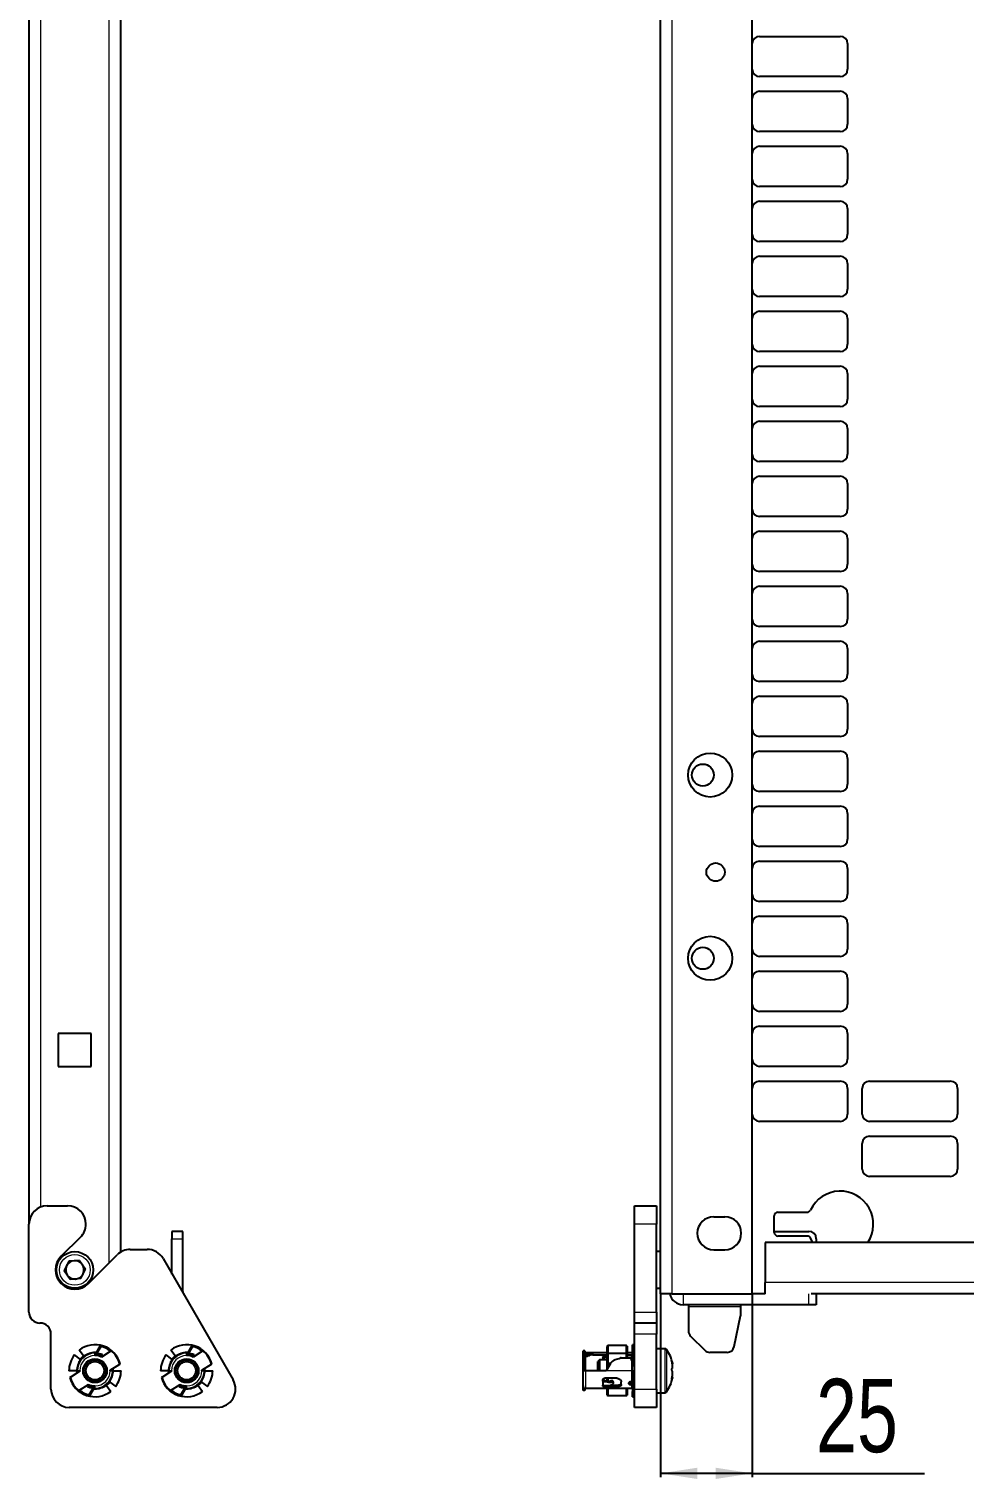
# Model space of a CAD drawing. Header units: millimetres. Extents: x -408 to 642, y 148 to 1992.
# Drawn here: x 119.4 to 374.7, y 322.5 to 718.1 of the extents above; entities that cross this region are included whole.
import ezdxf

# ---------------------------------------------------------------- set-up
doc = ezdxf.new("R2010")
doc.units = ezdxf.units.MM
doc.layers.add('FORMAT', color=7, linetype='Continuous')
doc.styles.add('SLDTEXTSTYLE0', font='TXT', dxfattribs={"width": 0.75})
doc.dimstyles.new('SLDDIMSTYLE0', dxfattribs={"dimtxt": 20, "dimasz": 10, "dimexe": 0, "dimexo": 0.0625, "dimgap": 5, "dimtad": 2, "dimdec": 1, "dimrnd": 1e-09, "dimzin": 12, "dimdsep": 46, "dimtxsty": 'SLDTEXTSTYLE0', "dimsah": 1, "dimcen": 0.09, "dimadec": 0, "dimazin": 3, "dimtfac": 1, "dimtofl": 0, "dimtmove": 0, "dimatfit": 3, "dimfxl": 0, "dimfrac": 2, "dimtolj": 1, "dimtzin": 12, "dimarcsym": 0})

# ---------------------------------------------------------------- blocks, each defined once
blk = doc.blocks.new('_D_7')
at = {"layer": 'FORMAT'}
for p, q in [((291.7, 373.04), (291.7, 323.05)), ((316.7, 373.04), (316.7, 323.05)), ((316.7, 324.05), (291.7, 324.05)), ((316.7, 324.05), (363.66, 324.05))]:
    blk.add_line(p, q, dxfattribs=at)
for points in [[(291.7, 324.05), (301.7, 322.51), (301.7, 325.59)], [(316.7, 324.05), (306.7, 325.59), (306.7, 322.51)]]:
    blk.add_solid(points, dxfattribs=at)
at = {"layer": 'FORMAT', "insert": (334.1, 349.83), "char_height": 20, "attachment_point": 1, "style": 'SLDTEXTSTYLE0'}
blk.add_mtext('25', dxfattribs=at)

msp = doc.modelspace()

# ---------------------------------------------------------------- linework, layer by layer
at = {"color": 8, "linetype": 'Continuous', "lineweight": 18}
for p, q in [((122.54, 1856.05), (122.54, 396.68)), ((141.34, 381.53), (141.34, 1856.05)), ((294.8, 373.05), (294.8, 1826.85)), ((290.55, 392.05), (284.55, 392.05)), ((158.44, 388.05), (161.44, 388.05)), ((549.2, 376.14), (320.2, 376.14)), ((161.2, 373.65), (161.44, 373.65)), ((297.8, 373.05), (297.8, 370.05)), ((332.15, 370.05), (332.15, 373.04)), ((284.55, 368.05), (290.55, 368.05)), ((313.45, 369.45), (299.3, 369.45)), ((290.55, 362.05), (284.55, 362.05)), ((283.85, 355.5), (283.85, 356.4)), ((292.88, 358.05), (292.88, 355.61)), ((293.32, 357.82), (293.32, 355.48)), ((271.25, 355.8), (271.25, 352.05)), ((271.25, 352.05), (271.25, 347.2)), ((283.85, 352.05), (276.85, 352.05)), ((283.85, 349.1), (283.85, 352.05)), ((292.88, 355.61), (292.88, 346.05)), ((293.32, 355.48), (293.32, 346.28)), ((276.45, 348.11), (276.45, 347.66)), ((279.75, 347.66), (279.75, 348.11)), ((283.6, 348.6), (283.6, 348.2)), ((283.85, 347.2), (283.85, 348.2)), ((284.55, 347.05), (290.55, 347.05))]:
    msp.add_line(p, q, dxfattribs=at)
at = {"color": 7, "linetype": 'Continuous', "lineweight": 25}
for p, q in [((144.44, 1856.05), (144.44, 384.43)), ((291.7, 373.05), (291.7, 1856.05)), ((119.44, 1826.85), (119.44, 392.05)), ((316.7, 373.05), (316.7, 1826.85)), ((318.7, 716.05), (340.7, 716.05)), ((342.7, 714.05), (342.7, 707.05)), ((340.7, 705.05), (318.7, 705.05)), ((318.7, 701.05), (340.7, 701.05)), ((342.7, 699.05), (342.7, 692.05)), ((340.7, 690.05), (318.7, 690.05)), ((318.7, 686.05), (340.7, 686.05)), ((342.7, 684.05), (342.7, 677.05)), ((340.7, 675.05), (318.7, 675.05)), ((318.7, 671.05), (340.7, 671.05)), ((342.7, 669.05), (342.7, 662.05)), ((340.7, 660.05), (318.7, 660.05)), ((318.7, 656.05), (340.7, 656.05)), ((342.7, 654.05), (342.7, 647.05)), ((340.7, 645.05), (318.7, 645.05)), ((318.7, 641.05), (340.7, 641.05)), ((342.7, 639.05), (342.7, 632.05)), ((340.7, 630.05), (318.7, 630.05)), ((318.7, 626.05), (340.7, 626.05)), ((342.7, 624.05), (342.7, 617.05)), ((340.7, 615.05), (318.7, 615.05)), ((318.7, 611.05), (340.7, 611.05)), ((342.7, 609.05), (342.7, 602.05)), ((340.7, 600.05), (318.7, 600.05)), ((318.7, 596.05), (340.7, 596.05)), ((342.7, 594.05), (342.7, 587.05)), ((340.7, 585.05), (318.7, 585.05)), ((318.7, 581.05), (340.7, 581.05)), ((342.7, 579.05), (342.7, 572.05)), ((340.7, 570.05), (318.7, 570.05)), ((318.7, 566.05), (340.7, 566.05)), ((342.7, 564.05), (342.7, 557.05)), ((340.7, 555.05), (318.7, 555.05)), ((318.7, 551.05), (340.7, 551.05)), ((342.7, 549.05), (342.7, 542.05)), ((340.7, 540.05), (318.7, 540.05)), ((318.7, 536.05), (340.7, 536.05)), ((342.7, 534.05), (342.7, 527.05)), ((340.7, 525.05), (318.7, 525.05)), ((318.7, 521.05), (340.7, 521.05)), ((342.7, 519.05), (342.7, 512.05)), ((340.7, 510.05), (318.7, 510.05)), ((318.7, 506.05), (340.7, 506.05)), ((342.7, 504.05), (342.7, 497.05)), ((340.7, 495.05), (318.7, 495.05)), ((318.7, 491.05), (340.7, 491.05)), ((342.7, 489.05), (342.7, 482.05)), ((340.7, 480.05), (318.7, 480.05)), ((318.7, 476.05), (340.7, 476.05)), ((342.7, 474.05), (342.7, 467.05)), ((340.7, 465.05), (318.7, 465.05)), ((318.7, 461.05), (340.7, 461.05)), ((342.7, 459.05), (342.7, 452.05)), ((340.7, 450.05), (318.7, 450.05)), ((136.44, 444.05), (127.44, 444.05)), ((127.44, 444.05), (127.44, 435.05)), ((136.44, 435.05), (136.44, 444.05)), ((318.7, 446.05), (340.7, 446.05)), ((342.7, 444.05), (342.7, 437.05)), ((127.44, 435.05), (136.44, 435.05)), ((340.7, 435.05), (318.7, 435.05)), ((318.7, 431.05), (340.7, 431.05)), ((342.7, 429.05), (342.7, 422.05)), ((346.7, 422.05), (346.7, 429.05)), ((348.7, 431.05), (370.7, 431.05)), ((372.7, 429.05), (372.7, 422.05)), ((340.7, 420.05), (318.7, 420.05)), ((370.7, 420.05), (348.7, 420.05)), ((348.7, 416.05), (370.7, 416.05)), ((346.7, 407.05), (346.7, 414.05)), ((372.7, 414.05), (372.7, 407.05)), ((370.7, 405.05), (348.7, 405.05)), ((124.44, 397.05), (129.94, 397.05)), ((284.55, 397.05), (290.55, 397.05)), ((284.55, 392.05), (284.55, 397.05)), ((290.55, 397.05), (290.55, 392.05)), ((119.44, 368.05), (119.44, 392.05)), ((134.94, 392.05), (134.94, 392.05)), ((284.55, 368.05), (284.55, 392.05)), ((290.55, 368.05), (290.55, 392.05)), ((306.2, 394.05), (309.2, 394.05)), ((322.7, 389.79), (322.7, 394.29)), ((323.7, 395.29), (331.65, 395.29)), ((133.48, 388.51), (128.23, 383.26)), ((161.44, 390.05), (158.44, 390.05)), ((158.44, 390.05), (158.44, 388.05)), ((158.44, 378.42), (158.44, 388.05)), ((161.44, 388.05), (161.44, 390.05)), ((161.44, 373.65), (161.44, 388.05)), ((322.7, 390.05), (332.15, 390.05)), ((331.65, 388.79), (323.7, 388.79)), ((333.22, 387.04), (332.56, 388.22)), ((334.15, 388.05), (334.15, 387.04)), ((135.66, 375.84), (143.51, 383.7)), ((147.05, 385.16), (151.67, 385.16)), ((291.7, 384.55), (290.55, 384.55)), ((306.2, 385.05), (309.2, 385.05)), ((320.2, 387.04), (320.2, 376.14)), ((549.2, 387.04), (320.2, 387.04)), ((130.31, 381.93), (129.07, 379.32)), ((133.18, 382.16), (130.31, 381.93)), ((133.18, 382.16), (134.82, 379.78)), ((133.58, 377.17), (134.82, 379.78)), ((156, 382.66), (175.11, 349.55)), ((130.7, 376.94), (129.07, 379.32)), ((133.58, 377.17), (130.7, 376.94)), ((320.2, 373.04), (320.2, 376.14)), ((161.44, 373.65), (161.42, 373.26)), ((290.55, 374.55), (291.7, 374.55)), ((294.8, 373.05), (291.7, 373.05)), ((294.8, 373.05), (316.7, 373.05)), ((320.2, 373.05), (316.7, 373.05)), ((536.13, 373.04), (332.78, 373.04)), ((334.15, 373.04), (334.15, 370.05)), ((284.55, 365.05), (284.55, 368.05)), ((290.55, 368.05), (290.55, 365.05)), ((332.15, 370.05), (297.8, 370.05)), ((299.3, 370.05), (299.3, 369.45)), ((299.3, 369.45), (299.3, 362.88)), ((313.45, 370.05), (313.45, 369.45)), ((313.45, 369.45), (313.45, 367.05)), ((334.15, 370.05), (332.15, 370.05)), ((290.55, 365.05), (284.55, 365.05)), ((284.55, 362.05), (284.55, 365.05)), ((290.55, 365.05), (290.55, 362.05)), ((311.78, 358.66), (313.45, 367.05)), ((125.44, 347.05), (125.44, 362.05)), ((284.55, 347.05), (284.55, 362.05)), ((290.55, 347.05), (290.55, 362.05)), ((299.89, 361.46), (303.72, 357.64)), ((133.39, 355.16), (131.81, 356.37)), ((134.33, 356.11), (133.12, 357.68)), ((134.28, 356.09), (133.4, 355.22)), ((137.44, 357.1), (137.44, 356.9)), ((137.44, 357.1), (137.87, 357.08)), ((137.44, 356.9), (137.44, 356.2)), ((137.44, 356.35), (137.47, 356.4)), ((137.69, 356.37), (137.59, 356.2)), ((137.74, 356.86), (138.91, 358.89)), ((139.01, 358.67), (137.95, 356.83)), ((138.91, 358.89), (139.01, 358.67)), ((141.86, 357.48), (139.25, 355.79)), ((139.49, 356.45), (139.28, 355.99)), ((158.39, 355.16), (156.81, 356.37)), ((159.33, 356.11), (158.12, 357.68)), ((159.28, 356.09), (158.4, 355.22)), ((162.44, 357.1), (162.44, 356.9)), ((162.44, 357.1), (162.87, 357.08)), ((162.44, 356.9), (162.44, 356.2)), ((162.44, 356.35), (162.47, 356.4)), ((162.69, 356.37), (162.59, 356.2)), ((162.74, 356.86), (163.91, 358.89)), ((164.01, 358.67), (162.95, 356.83)), ((163.91, 358.89), (164.01, 358.67)), ((166.86, 357.48), (164.25, 355.79)), ((164.49, 356.45), (164.28, 355.99)), ((271.05, 357.48), (270.55, 357.48)), ((270.55, 353.88), (270.55, 357.48)), ((271.05, 357.48), (271.05, 353.88)), ((273.25, 356.9), (271.25, 356.9)), ((271.75, 356.45), (271.25, 356.45)), ((271.25, 356.45), (271.25, 355.99)), ((271.25, 355.99), (271.75, 355.99)), ((271.75, 355.99), (271.75, 356.45)), ((273.25, 356.4), (273.25, 356.9)), ((277.15, 356.9), (273.25, 356.9)), ((273.25, 356.4), (277.15, 356.4)), ((276.45, 355.99), (277.15, 355.99)), ((277.27, 358.89), (277.15, 358.67)), ((277.15, 356.72), (277.15, 358.67)), ((277.27, 356.74), (277.15, 356.72)), ((277.15, 354.05), (277.15, 356.72)), ((277.27, 358.89), (277.27, 356.74)), ((282.35, 358.89), (277.27, 358.89)), ((282.35, 356.74), (277.27, 356.74)), ((277.27, 356.74), (277.27, 354.05)), ((282.35, 356.74), (282.35, 358.89)), ((282.55, 358.76), (282.35, 358.89)), ((282.55, 356.73), (282.35, 356.74)), ((282.35, 355.55), (282.35, 356.74)), ((282.55, 358.76), (282.55, 356.73)), ((283.85, 356.9), (282.55, 356.9)), ((282.55, 356.73), (282.55, 355.55)), ((282.55, 356.4), (283.85, 356.4)), ((283.75, 356.2), (282.55, 356.2)), ((283.75, 356.2), (283.75, 355.17)), ((284.55, 359.15), (284.05, 359.15)), ((284.05, 353.89), (284.05, 359.15)), ((292.88, 358.05), (290.55, 358.05)), ((309.81, 357.05), (305.13, 357.05)), ((132.39, 352.05), (130.34, 352.05)), ((132.39, 352.05), (132.59, 352.05)), ((132.59, 352.05), (133.29, 352.05)), ((132.59, 351.46), (132.59, 352.05)), ((133.09, 352.05), (133.09, 351.79)), ((141.59, 352.18), (144.2, 353.88)), ((142.29, 352.05), (141.59, 352.05)), ((141.79, 352.05), (141.79, 352.31)), ((142.29, 352.64), (142.29, 352.05)), ((142.49, 352.05), (142.29, 352.05)), ((142.49, 352.05), (144.54, 352.05)), ((144.16, 353.85), (144.3, 353.89)), ((157.39, 352.05), (155.34, 352.05)), ((157.39, 352.05), (157.59, 352.05)), ((157.59, 352.05), (158.29, 352.05)), ((157.59, 351.46), (157.59, 352.05)), ((158.09, 352.05), (158.09, 351.79)), ((166.59, 352.18), (169.2, 353.88)), ((167.29, 352.05), (166.59, 352.05)), ((166.79, 352.05), (166.79, 352.31)), ((167.29, 352.64), (167.29, 352.05)), ((167.49, 352.05), (167.29, 352.05)), ((167.49, 352.05), (169.54, 352.05)), ((169.16, 353.85), (169.3, 353.89)), ((271.05, 353.88), (270.55, 353.88)), ((270.55, 352.18), (270.55, 353.88)), ((271.05, 352.18), (270.55, 352.18)), ((270.55, 352.05), (270.55, 352.18)), ((271.25, 352.05), (270.55, 352.05)), ((270.55, 347.9), (270.55, 352.05)), ((271.05, 353.88), (271.05, 352.18)), ((271.05, 352.18), (271.05, 352.05)), ((276.85, 352.05), (271.25, 352.05)), ((275.05, 355.05), (274.55, 354.55)), ((274.55, 352.05), (274.55, 354.55)), ((277.15, 355.05), (275.05, 355.05)), ((275.05, 355.05), (275.05, 352.05)), ((275.95, 355.76), (275.95, 355.59)), ((275.95, 355.59), (277.15, 355.71)), ((275.95, 355.59), (275.95, 355.05)), ((278.01, 354.05), (276.85, 352.05)), ((277.27, 354.05), (277.15, 354.05)), ((277.15, 352.57), (277.15, 354.05)), ((278.01, 354.05), (277.27, 354.05)), ((277.27, 354.05), (277.27, 352.77)), ((280.95, 355.55), (283.1, 355.55)), ((283.75, 355.5), (283.85, 355.5)), ((284.05, 355.05), (283.81, 355.05)), ((283.85, 354.8), (283.85, 352.05)), ((284.05, 353.49), (283.85, 353.5)), ((284.05, 352.05), (283.85, 352.05)), ((284.05, 353.89), (284.55, 353.89)), ((284.05, 353.36), (284.05, 353.89)), ((284.55, 353.36), (284.05, 353.36)), ((284.05, 347.73), (284.05, 352.05)), ((284.05, 352.05), (284.55, 352.05)), ((130.72, 350.25), (130.59, 350.21)), ((133.3, 351.92), (130.69, 350.23)), ((133.03, 346.62), (135.64, 348.31)), ((135.39, 347.66), (135.61, 348.11)), ((140.61, 348.01), (141.48, 348.88)), ((141.5, 348.94), (143.08, 347.73)), ((155.72, 350.25), (155.59, 350.21)), ((158.3, 351.92), (155.69, 350.23)), ((158.03, 346.62), (160.64, 348.31)), ((160.39, 347.66), (160.61, 348.11)), ((165.61, 348.01), (166.48, 348.88)), ((166.5, 348.94), (168.08, 347.73)), ((275.95, 349.23), (275.95, 349.56)), ((275.95, 349.23), (275.95, 348.1)), ((275.95, 347.89), (275.95, 348.1)), ((279.75, 350), (276.45, 350)), ((277.15, 349.28), (277.15, 350)), ((277.27, 350), (277.27, 349.23)), ((278.03, 348.11), (279.75, 348.11)), ((278.84, 349), (278.6, 349.29)), ((278.88, 348.86), (278.88, 348.83)), ((280.95, 348.3), (280.95, 348.98)), ((283.05, 348.56), (283.05, 348.68)), ((283.6, 349.1), (283.85, 349.1)), ((283.6, 348.6), (283.85, 348.6)), ((283.6, 348.2), (283.85, 348.2)), ((283.75, 349.1), (283.75, 348.6)), ((283.75, 349.05), (284.01, 349.05)), ((135.88, 345.43), (136.94, 347.27)), ((135.88, 345.43), (135.98, 345.21)), ((137.15, 347.24), (135.98, 345.21)), ((137.44, 347), (137.02, 347.02)), ((137.2, 347.73), (137.3, 347.9)), ((137.44, 347.75), (137.42, 347.7)), ((137.44, 347.2), (137.44, 347.9)), ((137.44, 347), (137.44, 347.2)), ((140.56, 347.99), (141.77, 346.42)), ((160.88, 345.43), (161.94, 347.27)), ((160.88, 345.43), (160.98, 345.21)), ((162.15, 347.24), (160.98, 345.21)), ((162.44, 347), (162.02, 347.02)), ((162.2, 347.73), (162.3, 347.9)), ((162.44, 347.75), (162.42, 347.7)), ((162.44, 347.2), (162.44, 347.9)), ((162.44, 347), (162.44, 347.2)), ((165.56, 347.99), (166.77, 346.42)), ((270.55, 346.62), (270.55, 347.9)), ((271.05, 346.62), (270.55, 346.62)), ((271.05, 347.23), (271.05, 346.62)), ((273.25, 347.2), (271.25, 347.2)), ((283.85, 347.2), (273.25, 347.2)), ((279.75, 347.66), (276.45, 347.66)), ((277.15, 345.43), (277.15, 347.2)), ((277.15, 345.43), (277.27, 345.21)), ((277.27, 347.2), (277.27, 345.21)), ((282.35, 345.21), (277.27, 345.21)), ((282.35, 345.21), (282.35, 347.2)), ((282.35, 345.21), (282.55, 345.34)), ((282.55, 347.2), (282.55, 345.34)), ((284.55, 347.73), (284.05, 347.73)), ((284.05, 347.73), (284.05, 346.42)), ((284.55, 346.42), (284.05, 346.42)), ((284.05, 344.95), (284.05, 346.42)), ((284.05, 344.95), (284.55, 344.95)), ((284.55, 342.05), (284.55, 347.05)), ((290.55, 347.05), (290.55, 342.05)), ((290.55, 346.05), (292.88, 346.05)), ((170.78, 342.05), (130.44, 342.05)), ((290.55, 342.05), (284.55, 342.05))]:
    msp.add_line(p, q, dxfattribs=at)
at = {"color": 7, "linetype": 'Continuous', "lineweight": 25, "flags": 128}
for points in [[(271.25, 356.9), (271.12, 356.89), (271.05, 356.87)], [(284.05, 356.43), (283.99, 356.41), (283.85, 356.4)], [(284.05, 355.52), (283.99, 355.51), (283.85, 355.5)], [(283.75, 348.93), (283.8, 349.01), (283.81, 349.05)], [(284.05, 348.98), (284.05, 349), (284.04, 349.02), (284.02, 349.04), (284, 349.06), (283.96, 349.08), (283.93, 349.09), (283.89, 349.1), (283.85, 349.1)], [(284.05, 348.58), (283.99, 348.59), (283.85, 348.6)]]:
    msp.add_lwpolyline(points, dxfattribs=at)
at = {"color": 7, "linetype": 'Continuous', "lineweight": 25}
for centre, radius in [((305.2, 514.55), 6), ((303.2, 514.55), 3), ((306.7, 488.05), 2.5), ((305.2, 464.55), 6), ((303.2, 464.55), 3), ((131.94, 379.55), 5), ((137.44, 352.05), 3.25), ((137.44, 352.05), 3), ((137.44, 352.05), 2.5), ((162.44, 352.05), 3.25), ((162.44, 352.05), 3), ((162.44, 352.05), 2.5)]:
    msp.add_circle(centre, radius, dxfattribs=at)
at = {"color": 8, "linetype": 'Continuous', "lineweight": 18}
msp.add_circle((131.94, 379.55), 4.2, dxfattribs=at)
at = {"color": 7, "linetype": 'Continuous', "lineweight": 25}
for centre, radius, start, end in [((318.7, 714.05), 2, 90, 180), ((340.7, 714.05), 2, 0, 90), ((318.7, 707.05), 2, 180, 270), ((340.7, 707.05), 2, 270, 0), ((318.7, 699.05), 2, 90, 180), ((340.7, 699.05), 2, 0, 90), ((318.7, 692.05), 2, 180, 270), ((340.7, 692.05), 2, 270, 0), ((318.7, 684.05), 2, 90, 180), ((340.7, 684.05), 2, 0, 90), ((318.7, 677.05), 2, 180, 270), ((340.7, 677.05), 2, 270, 0), ((318.7, 669.05), 2, 90, 180), ((340.7, 669.05), 2, 0, 90), ((318.7, 662.05), 2, 180, 270), ((340.7, 662.05), 2, 270, 0), ((318.7, 654.05), 2, 90, 180), ((340.7, 654.05), 2, 0, 90), ((318.7, 647.05), 2, 180, 270), ((340.7, 647.05), 2, 270, 0), ((318.7, 639.05), 2, 90, 180), ((340.7, 639.05), 2, 0, 90), ((318.7, 632.05), 2, 180, 270), ((340.7, 632.05), 2, 270, 0), ((318.7, 624.05), 2, 90, 180), ((340.7, 624.05), 2, 0, 90), ((318.7, 617.05), 2, 180, 270), ((340.7, 617.05), 2, 270, 0), ((318.7, 609.05), 2, 90, 180), ((340.7, 609.05), 2, 360, 90), ((318.7, 602.05), 2, 180, 270), ((340.7, 602.05), 2, 270, 360), ((318.7, 594.05), 2, 90, 180), ((340.7, 594.05), 2, 360, 90), ((318.7, 587.05), 2, 180, 270), ((340.7, 587.05), 2, 270, 360), ((318.7, 579.05), 2, 90, 180), ((340.7, 579.05), 2, 0, 90), ((318.7, 572.05), 2, 180, 270), ((340.7, 572.05), 2, 270, 0), ((318.7, 564.05), 2, 90, 180), ((340.7, 564.05), 2, 360, 90), ((318.7, 557.05), 2, 180, 270), ((340.7, 557.05), 2, 270, 360), ((318.7, 549.05), 2, 90, 180), ((340.7, 549.05), 2, 0, 90), ((318.7, 542.05), 2, 180, 270), ((340.7, 542.05), 2, 270, 0), ((318.7, 534.05), 2, 90, 180), ((340.7, 534.05), 2, 360, 90), ((318.7, 527.05), 2, 180, 270), ((340.7, 527.05), 2, 270, 360), ((318.7, 519.05), 2, 90, 180), ((340.7, 519.05), 2, 0, 90), ((318.7, 512.05), 2, 180, 270), ((340.7, 512.05), 2, 270, 0), ((318.7, 504.05), 2, 90, 180), ((340.7, 504.05), 2, 360, 90), ((318.7, 497.05), 2, 180, 270), ((340.7, 497.05), 2, 270, 360), ((318.7, 489.05), 2, 90, 180), ((340.7, 489.05), 2, 360, 90), ((318.7, 482.05), 2, 180, 270), ((340.7, 482.05), 2, 270, 360), ((318.7, 474.05), 2, 90, 180), ((340.7, 474.05), 2, 0, 90), ((318.7, 467.05), 2, 180, 270), ((340.7, 467.05), 2, 270, 0), ((318.7, 459.05), 2, 90, 180), ((340.7, 459.05), 2, 360, 90), ((318.7, 452.05), 2, 180, 270), ((340.7, 452.05), 2, 270, 360), ((318.7, 444.05), 2, 90, 180), ((340.7, 444.05), 2, 0, 90), ((318.7, 437.05), 2, 180, 270), ((340.7, 437.05), 2, 270, 0), ((318.7, 429.05), 2, 90, 180), ((340.7, 429.05), 2, 360, 90), ((348.7, 429.05), 2, 90, 180), ((370.7, 429.05), 2, 0, 90), ((318.7, 422.05), 2, 180, 270), ((340.7, 422.05), 2, 270, 360), ((348.7, 422.05), 2, 180, 270), ((370.7, 422.05), 2, 270, 0), ((348.7, 414.05), 2, 90, 180), ((370.7, 414.05), 2, 0, 90), ((348.7, 407.05), 2, 180, 270), ((370.7, 407.05), 2, 270, 0), ((340.7, 392.04), 9, 326.251, 154.8493), ((124.44, 392.05), 5, 90, 180), ((129.94, 392.05), 5, 0, 90), ((331.65, 396.29), 1, 270, 334.8493), ((129.94, 392.05), 5, 315, 0), ((306.2, 389.55), 4.5, 90, 270), ((309.2, 389.55), 4.5, 270, 90), ((323.7, 394.29), 1, 90, 180), ((323.7, 389.79), 1, 180, 270), ((331.65, 387.79), 1, 25.1507, 90), ((332.15, 388.05), 2, 0, 90), ((147.05, 380.16), 5, 90, 135), ((151.67, 380.16), 5, 30, 90), ((131.94, 379.55), 5.25, 135, 315), ((131.94, 379.55), 2.5, 154.5743, 214.5743), ((131.94, 379.55), 2.5, 94.5743, 154.5743), ((131.94, 379.55), 2.5, 34.5743, 94.5743), ((131.94, 379.55), 2.5, 334.5743, 34.5743), ((131.94, 379.55), 2.5, 214.5743, 274.5743), ((131.94, 379.55), 2.5, 274.5743, 334.5743), ((297.8, 373.65), 3.6, 189.5941, 270), ((122.44, 368.05), 3, 180, 270), ((122.44, 362.05), 3, 0, 90), ((301.3, 362.88), 2, 180, 225), ((137.44, 352.05), 7.1, 142.5, 180), ((137.44, 352.05), 4.85, 90, 180), ((137.44, 352.05), 7.1, 15, 127.5), ((137.44, 352.05), 4.15, 64.203, 90), ((137.44, 352.05), 7, 50.8871, 77.8871), ((137.44, 352.05), 6.8, 51.4319, 76.6644), ((137.44, 352.05), 7, 15.1129, 50.8871), ((162.44, 352.05), 7.1, 142.5, 180), ((162.44, 352.05), 4.85, 90, 180), ((162.44, 352.05), 7.1, 15, 127.5), ((162.44, 352.05), 4.15, 64.203, 90), ((162.44, 352.05), 7, 50.8871, 77.8871), ((162.44, 352.05), 6.8, 51.4319, 76.6644), ((162.44, 352.05), 7, 15.1129, 50.8871), ((271.25, 356.2), 0.2, 90, 180), ((283.85, 357.1), 0.2, 270, 0), ((292.88, 357.51), 0.54, 35.2515, 90), ((285.15, 352.05), 10, 11.0263, 35.2515), ((305.13, 359.05), 2, 225, 270), ((309.81, 359.05), 2, 270, 348.6901), ((137.44, 352.05), 4.15, 180, 181.797), ((137.44, 352.05), 4.85, 270, 0), ((137.44, 352.05), 4.15, 0, 1.797), ((137.44, 352.05), 7.1, 322.5, 0), ((162.44, 352.05), 4.15, 180, 181.797), ((162.44, 352.05), 4.85, 270, 0), ((162.44, 352.05), 4.15, 0, 1.797), ((162.44, 352.05), 7.1, 322.5, 0), ((280.95, 354.8), 0.75, 90, 105.0484), ((283.1, 354.8), 0.75, 0, 90), ((283.95, 355.13), 0.0996, 305.5332, 356.0721), ((137.44, 352.05), 7.1, 195, 307.5), ((137.44, 352.05), 7, 195.1129, 230.8871), ((137.44, 352.05), 4.15, 244.203, 270), ((162.44, 352.05), 7.1, 195, 307.5), ((162.44, 352.05), 7, 195.1129, 230.8871), ((162.44, 352.05), 4.15, 244.203, 270), ((170.78, 347.05), 5, 270, 30), ((283.87, 348.02), 0.183, 7.3339, 95.8124), ((285.15, 352.05), 10, 324.7485, 348.9291), ((130.44, 347.05), 5, 180, 270), ((137.44, 352.05), 7, 230.8871, 257.8871), ((137.44, 352.05), 6.8, 231.4319, 256.6644), ((162.44, 352.05), 7, 230.8871, 257.8871), ((162.44, 352.05), 6.8, 231.4319, 256.6644), ((271.25, 347.9), 0.7, 180, 270), ((283.85, 347), 0.2, 0, 90), ((292.88, 346.59), 0.54, 270, 324.7485)]:
    msp.add_arc(centre, radius, start, end, dxfattribs=at)
at = {"color": 8, "linetype": 'Continuous', "lineweight": 18}
for centre, radius, start, end in [((137.44, 352.05), 4.15, 90, 180), ((137.44, 352.05), 5.05, 90, 127.5), ((162.44, 352.05), 4.15, 90, 180), ((162.44, 352.05), 5.05, 90, 127.5), ((137.44, 352.05), 5.05, 142.5, 180), ((137.44, 352.05), 4.15, 270, 0), ((137.44, 352.05), 5.05, 322.5, 0), ((162.44, 352.05), 5.05, 142.5, 180), ((162.44, 352.05), 4.15, 270, 0), ((162.44, 352.05), 5.05, 322.5, 0), ((137.44, 352.05), 5.05, 270, 307.5), ((162.44, 352.05), 5.05, 270, 307.5)]:
    msp.add_arc(centre, radius, start, end, dxfattribs=at)
at = {"color": 7, "linetype": 'Continuous', "lineweight": 25}
for points, knots in [([(134.63, 356), (134.5, 356.07), (134.34, 356.17), (134.31, 356.04), (134.3, 356.01)], [0, 0, 0, 0, 0.743146, 1, 1, 1, 1]), ([(137.44, 356.9), (137.84, 356.87), (138.54, 356.81), (139.2, 356.56), (139.49, 356.45)], [0, 0, 0, 0, 0.559866, 1, 1, 1, 1]), ([(137.44, 356.4), (137.8, 356.38), (138.43, 356.33), (139.02, 356.1), (139.28, 355.99)], [0, 0, 0, 0, 0.559785, 1, 1, 1, 1]), ([(159.63, 356), (159.5, 356.08), (159.35, 356.17), (159.32, 356.06), (159.32, 356.05)], [0, 0, 0, 0, 0.832234, 1, 1, 1, 1]), ([(162.44, 356.9), (162.84, 356.87), (163.54, 356.81), (164.2, 356.56), (164.49, 356.45)], [0, 0, 0, 0, 0.559866, 1, 1, 1, 1]), ([(162.44, 356.4), (162.8, 356.38), (163.43, 356.33), (164.02, 356.1), (164.28, 355.99)], [0, 0, 0, 0, 0.559785, 1, 1, 1, 1]), ([(271.25, 356.9), (271.25, 356.87), (271.25, 356.81), (271.25, 356.56), (271.25, 356.45)], [0, 0, 0, 0, 0.559866, 1, 1, 1, 1]), ([(273.25, 356.9), (272.97, 356.87), (272.47, 356.81), (271.97, 356.56), (271.75, 356.45)], [0, 0, 0, 0, 0.559911, 1, 1, 1, 1]), ([(273.25, 356.4), (272.97, 356.38), (272.47, 356.33), (271.97, 356.1), (271.75, 355.99)], [0, 0, 0, 0, 0.5598678, 1, 1, 1, 1]), ([(275.95, 355.76), (275.96, 355.78), (275.97, 355.84), (276.06, 355.91), (276.18, 355.96), (276.32, 355.99), (276.42, 355.99), (276.45, 355.99)], [0, 0, 0, 0, 0.214295, 0.42863, 0.64223, 0.856153, 1, 1, 1, 1]), ([(133.5, 354.87), (133.42, 354.99), (133.32, 355.14), (133.43, 355.17), (133.45, 355.18)], [0, 0, 0, 0, 0.832234, 1, 1, 1, 1]), ([(158.5, 354.87), (158.42, 354.99), (158.32, 355.14), (158.43, 355.17), (158.45, 355.18)], [0, 0, 0, 0, 0.8322341, 1, 1, 1, 1]), ([(278.01, 354.05), (278.18, 354.27), (278.53, 354.71), (279.51, 355.18), (280.27, 355.39), (280.76, 355.52)], [0, 0, 0, 0, 0.254027, 0.526591, 1, 1, 1, 1]), ([(284.05, 354.83), (284.05, 354.82), (284.05, 354.8), (284.03, 354.77), (284, 354.74), (283.92, 354.73), (283.87, 354.72), (283.84, 354.71)], [0, 0, 0, 0, 0.187462, 0.362386, 0.517277, 0.750642, 1, 1, 1, 1]), ([(284.05, 353.76), (284.05, 353.75), (284.05, 353.74), (284.03, 353.71), (284, 353.69), (283.93, 353.69), (283.88, 353.7), (283.85, 353.7)], [0, 0, 0, 0, 0.195302, 0.377541, 0.538909, 0.761383, 1, 1, 1, 1]), ([(294.75, 349.8), (294.75, 349.8), (294.75, 349.82), (294.76, 349.87), (294.81, 350.07), (294.89, 350.42), (294.96, 350.86), (294.98, 351.28), (294.96, 351.69), (294.89, 351.95), (294.8, 352.16), (294.77, 352.25), (294.76, 352.31), (294.75, 352.34), (294.75, 352.37), (294.76, 352.4), (294.77, 352.45), (294.82, 352.57), (294.92, 352.71), (294.98, 352.96), (294.98, 353.38), (294.92, 353.85), (294.83, 354.24), (294.78, 354.49), (294.76, 354.57), (294.75, 354.6), (294.75, 354.62), (294.76, 354.62), (294.76, 354.62), (294.81, 354.52), (294.89, 354.27), (294.96, 354.02), (294.98, 353.9), (294.97, 353.91), (294.97, 353.91)], [0, 0, 0, 0, 0.003345, 0.008051, 0.021089, 0.079366, 0.148702, 0.192613, 0.236883, 0.333397, 0.365116, 0.38101, 0.389, 0.39245, 0.395936, 0.398929, 0.404202, 0.420534, 0.496786, 0.57371, 0.618848, 0.683268, 0.755446, 0.773497, 0.782566, 0.786215, 0.789905, 0.793055, 0.797819, 0.811366, 0.872185, 0.942602, 0.985944, 1, 1, 1, 1]), ([(137.44, 347.7), (137.09, 347.73), (136.45, 347.77), (135.87, 348), (135.61, 348.11)], [0, 0, 0, 0, 0.559785, 1, 1, 1, 1]), ([(140.26, 348.1), (140.39, 348.02), (140.54, 347.93), (140.57, 348.04), (140.57, 348.06)], [0, 0, 0, 0, 0.832234, 1, 1, 1, 1]), ([(141.39, 349.23), (141.47, 349.11), (141.57, 348.96), (141.46, 348.93), (141.44, 348.92)], [0, 0, 0, 0, 0.832234, 1, 1, 1, 1]), ([(162.44, 347.7), (162.09, 347.73), (161.45, 347.77), (160.87, 348), (160.61, 348.11)], [0, 0, 0, 0, 0.5597848, 1, 1, 1, 1]), ([(165.26, 348.1), (165.39, 348.02), (165.54, 347.93), (165.57, 348.04), (165.57, 348.06)], [0, 0, 0, 0, 0.832234, 1, 1, 1, 1]), ([(166.39, 349.23), (166.45, 349.14), (166.52, 349), (166.47, 348.87), (166.37, 348.93), (166.36, 348.94)], [0, 0, 0, 0, 0.702921, 0.945873, 1, 1, 1, 1]), ([(275.95, 349.56), (275.96, 349.61), (275.97, 349.7), (276.06, 349.84), (276.18, 349.94), (276.32, 349.99), (276.42, 350), (276.45, 350)], [0, 0, 0, 0, 0.214373, 0.428779, 0.642592, 0.856666, 1, 1, 1, 1]), ([(275.95, 349.52), (276.38, 349.43), (276.97, 349.29), (277.79, 349.18), (278.08, 349.3), (278.23, 349.36)], [0, 0, 0, 0, 0.56666, 0.780905, 1, 1, 1, 1]), ([(275.95, 349.23), (276.45, 349.13), (277.12, 348.98), (278.02, 348.87), (278.32, 348.99), (278.48, 349.05)], [0, 0, 0, 0, 0.587693, 0.790818, 1, 1, 1, 1]), ([(275.95, 348.1), (276.45, 348.04), (277.12, 347.95), (278.02, 348.06), (278.32, 348.23), (278.48, 348.32)], [0, 0, 0, 0, 0.587693, 0.790818, 1, 1, 1, 1]), ([(278.23, 349.36), (278.28, 349.37), (278.37, 349.4), (278.49, 349.38), (278.54, 349.35), (278.56, 349.33)], [0, 0, 0, 0, 0.3691258, 0.7382556, 1, 1, 1, 1]), ([(278.88, 348.86), (278.88, 348.9), (278.87, 348.97), (278.79, 349.05), (278.68, 349.08), (278.57, 349.08), (278.5, 349.06), (278.48, 349.05)], [0, 0, 0, 0, 0.225883, 0.451767, 0.67765, 0.903524, 1, 1, 1, 1]), ([(278.48, 348.32), (278.53, 348.35), (278.62, 348.4), (278.75, 348.51), (278.84, 348.65), (278.88, 348.75), (278.88, 348.81), (278.88, 348.83)], [0, 0, 0, 0, 0.225867, 0.451734, 0.677598, 0.903479, 1, 1, 1, 1]), ([(278.6, 349.29), (278.59, 349.3), (278.58, 349.32), (278.57, 349.33), (278.56, 349.33)], [0, 0, 0, 0, 0.872289, 1, 1, 1, 1]), ([(279.75, 350), (279.89, 349.99), (280.16, 349.96), (280.52, 349.78), (280.79, 349.52), (280.93, 349.23), (280.95, 349.05), (280.95, 348.98)], [0, 0, 0, 0, 0.213238, 0.42649, 0.63916, 0.849598, 1, 1, 1, 1]), ([(279.75, 348.11), (279.89, 348.11), (280.16, 348.12), (280.52, 348.22), (280.79, 348.37), (280.93, 348.56), (280.95, 348.71), (280.95, 348.77)], [0, 0, 0, 0, 0.2128745, 0.4257668, 0.6379374, 0.8473525, 1, 1, 1, 1]), ([(280.95, 348.3), (280.94, 348.22), (280.92, 348.05), (280.72, 347.86), (280.42, 347.73), (280.08, 347.66), (279.85, 347.66), (279.75, 347.66)], [0, 0, 0, 0, 0.212833, 0.42585, 0.635542, 0.846587, 1, 1, 1, 1]), ([(283.05, 348.68), (283.06, 348.73), (283.07, 348.82), (283.17, 348.94), (283.3, 349.04), (283.46, 349.09), (283.56, 349.1), (283.6, 349.1)], [0, 0, 0, 0, 0.214305, 0.42865, 0.642279, 0.856223, 1, 1, 1, 1]), ([(283.6, 348.2), (283.54, 348.21), (283.42, 348.21), (283.25, 348.27), (283.13, 348.36), (283.06, 348.46), (283.06, 348.53), (283.05, 348.56)], [0, 0, 0, 0, 0.214393, 0.428789, 0.643061, 0.856854, 1, 1, 1, 1]), ([(283.09, 348.83), (283.12, 348.79), (283.17, 348.72), (283.31, 348.65), (283.46, 348.61), (283.56, 348.6), (283.6, 348.6)], [0, 0, 0, 0, 0.252501, 0.531568, 0.811143, 1, 1, 1, 1]), ([(294.97, 350.13), (294.97, 350.15), (294.99, 350.22), (294.96, 350.19), (294.89, 350.01), (294.82, 349.87), (294.79, 349.82), (294.77, 349.79), (294.76, 349.78), (294.75, 349.78), (294.75, 349.79), (294.75, 349.8)], [0, 0, 0, 0, 0.080401, 0.295603, 0.713246, 0.816348, 0.881908, 0.925057, 0.968454, 0.985778, 1, 1, 1, 1]), ([(137.44, 347.2), (137.05, 347.23), (136.35, 347.29), (135.69, 347.54), (135.39, 347.66)], [0, 0, 0, 0, 0.559866, 1, 1, 1, 1]), ([(162.44, 347.2), (162.05, 347.23), (161.35, 347.29), (160.69, 347.54), (160.39, 347.66)], [0, 0, 0, 0, 0.559866, 1, 1, 1, 1]), ([(276.45, 347.66), (276.4, 347.66), (276.29, 347.66), (276.14, 347.7), (276.02, 347.76), (275.96, 347.82), (275.96, 347.87), (275.95, 347.89)], [0, 0, 0, 0, 0.214445, 0.428893, 0.643239, 0.857188, 1, 1, 1, 1])]:
    msp.add_open_spline(points, degree=3, knots=knots, dxfattribs=at)
at = {"color": 8, "linetype": 'Continuous', "lineweight": 18}
msp.add_open_spline([(278.48, 349.05), (278.44, 349.1), (278.37, 349.19), (278.28, 349.29), (278.24, 349.34), (278.23, 349.36)], degree=3, knots=[0, 0, 0, 0, 0.502362, 0.815418, 1, 1, 1, 1], dxfattribs=at)

# ---------------------------------------------------------------- dimensions: what is measured, and where the dimension line sits
at = {"layer": 'FORMAT'}
dim = msp.add_linear_dim(base=(291.7, 324.05), p1=(316.7, 373.05), p2=(291.7, 373.05), dimstyle='SLDDIMSTYLE0', dxfattribs=at)
dim.commit()
dim.dimension.update_dxf_attribs({"geometry": '_D_7', "text_midpoint": (348.88, 324.05), "dimtype": 160})

doc.saveas('drawing.dxf')
